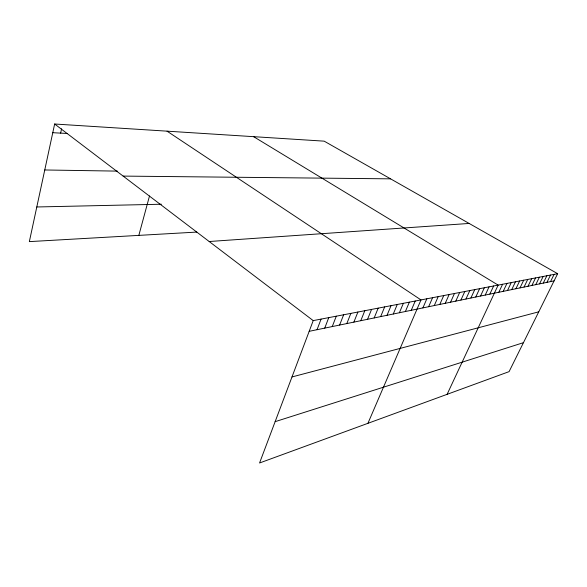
<?xml version="1.0" encoding="UTF-8"?>
<svg xmlns="http://www.w3.org/2000/svg" width="587" height="587" viewBox="0 0 587 587"><rect width="100%" height="100%" fill="white"/><g stroke="black" fill="none" stroke-linecap="round" stroke-linejoin="round"><path stroke-width="0.88" d="M557.65 273.689L313.216 320.612L259.564 462.989L509.09 371.637L557.65 273.689L324.185 141.159L54.642 124.011L29.35 241.617L196.828 232.078M60.644 133.124L61.584 128.817M138.833 235.387L149.502 195.977M317.039 329.711L321.074 319.101M324.728 328.126L328.764 317.626M332.249 326.57L336.285 316.18M339.616 325.059L343.644 314.764M346.822 323.576L350.85 313.385M353.873 322.116L357.901 312.035M360.785 320.7L364.806 310.706M367.55 319.306L371.564 309.408M374.176 317.941L378.182 308.138M380.669 316.598L384.668 306.891M387.031 315.292L391.03 305.673M393.275 314.008L397.26 304.477M399.387 312.746L403.364 303.303M405.39 311.506L409.359 302.151M411.267 310.296L415.229 301.028M367.932 423.315L420.989 299.92L167.038 131.165M422.897 307.904L426.837 298.798M428.649 306.715L432.575 297.697M434.285 305.556L438.203 296.618M439.81 304.418L443.721 295.555M445.239 303.303L449.136 294.52M450.567 302.202L454.448 293.5M455.791 301.124L459.665 292.495M460.92 300.067L464.787 291.512M465.961 299.032L469.813 290.55M470.913 298.013L474.744 289.604M475.771 297.015L479.594 288.672M480.548 296.024L484.356 287.755M485.236 295.063L489.037 286.86M489.852 294.109L493.63 285.979M447.111 394.332L498.15 285.106L253.606 136.668M498.833 292.26L502.589 284.255M503.213 291.357L506.955 283.418M507.52 290.47L511.248 282.596M511.754 289.596L515.474 281.782M515.922 288.738L519.62 280.99M520.016 287.894L523.707 280.204M524.044 287.065L527.72 279.434M528.014 286.251L531.675 278.671M531.917 285.443L535.564 277.93M535.755 284.658L539.387 277.196M539.534 283.873L543.158 276.47M543.261 283.11L546.864 275.758M546.923 282.354L550.518 275.061M550.533 281.613L554.113 274.371M275.134 421.664L523.457 342.661M291.981 376.949L538.749 311.822M309.173 331.325L554.084 280.88M209.185 241.514L469.145 223.449M36.798 206.976L161.425 204.225M123.138 176.093L390.575 178.844M44.759 169.973L117.437 171.118M52.771 132.699L67.527 133.498M54.642 124.011L313.216 320.612"/></g></svg>
